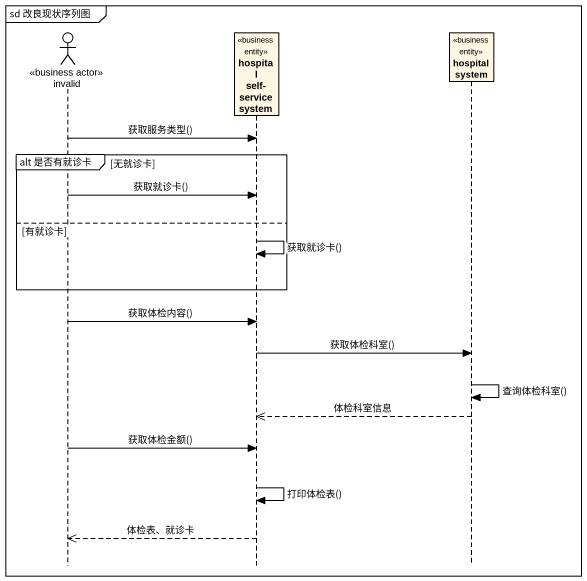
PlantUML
@startuml
mainframe sd 改良现状序列图
hide footbox
actor invalid <<business actor>>
participant "hospital self-service system" as hospital_self_service_system <<business entity>>
participant "hospital system" as hospital_system <<business entity>>

invalid -> hospital_self_service_system : 获取服务类型()
group alt 是否有就诊卡 [无就诊卡]
  invalid -> hospital_self_service_system : 获取就诊卡()
else 有就诊卡
  hospital_self_service_system -> hospital_self_service_system : 获取就诊卡()
end
invalid -> hospital_self_service_system : 获取体检内容()
hospital_self_service_system -> hospital_system : 获取体检科室()
hospital_system -> hospital_system : 查询体检科室()
hospital_system -->> hospital_self_service_system : 体检科室信息
invalid -> hospital_self_service_system : 获取体检金额()
hospital_self_service_system -> hospital_self_service_system : 打印体检表()
hospital_self_service_system -->> invalid : 体检表、就诊卡
@enduml
